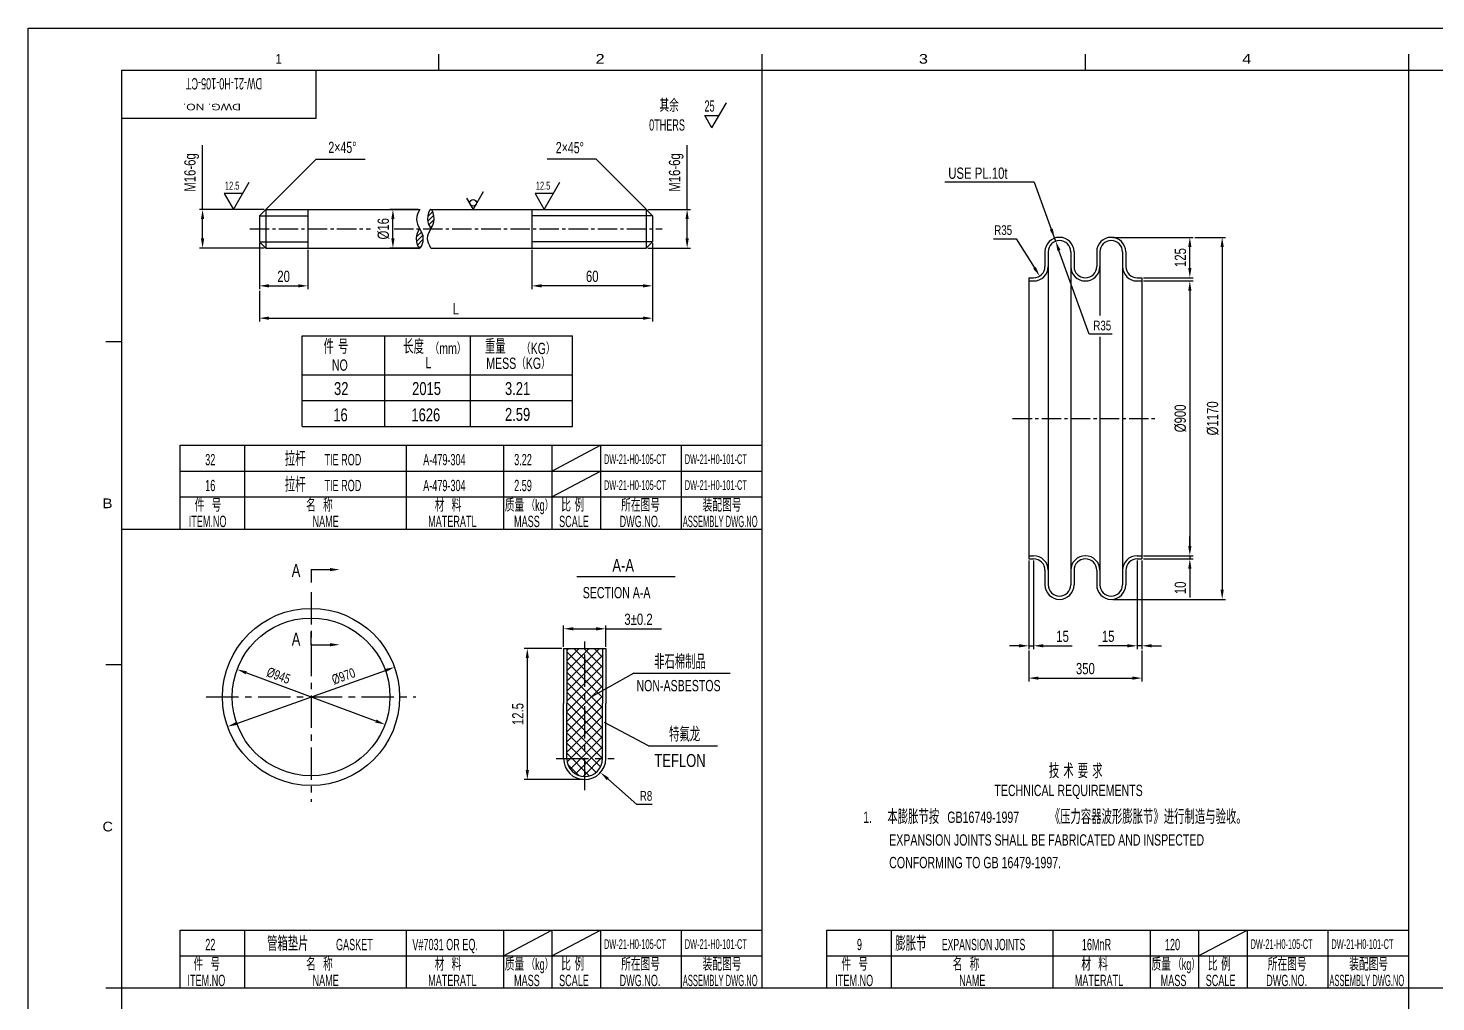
# Model space of a CAD drawing. Extents: x 0 to 840, y 0 to 594.
# Drawn here: x 0 to 435.4, y 292.8 to 594 of the extents above; entities that cross this region are included whole.
import ezdxf
from ezdxf.enums import TextEntityAlignment as Align

# ---------------------------------------------------------------- set-up
doc = ezdxf.new("R2010")
doc.units = 0
doc.header["$LTSCALE"] = 8
doc.linetypes.add('CENTER', pattern=[2, 1.25, -0.25, 0.25, -0.25])
doc.linetypes.add('CENTER2', pattern=[1.125, 0.75, -0.125, 0.125, -0.125])
doc.layers.get('0').update_dxf_attribs({"color": 2, "linetype": 'CONTINUOUS'})
doc.layers.get('DEFPOINTS').update_dxf_attribs({"linetype": 'CONTINUOUS'})
for name, color, linetype in [('3', 3, 'CENTER2'), ('CEN', 3, 'CENTER'), ('OT', 1, 'CONTINUOUS'), ('TEXT', 7, 'CONTINUOUS'), ('X4600A1$0$BORDER', 7, 'CONTINUOUS')]:
    doc.layers.add(name, color=color, linetype=linetype)
doc.styles.get("Standard").update_dxf_attribs({"font": 'JDECSTD', "width": 0.75, "bigfont": 'HZDX'})
doc.styles.add('X4600A1$0$STANDARD', font='AUCAD', dxfattribs={"width": 0.8})
doc.dimstyles.new('STANDARD$0', dxfattribs={"dimscale": 0, "dimtxt": 3.5, "dimasz": 3, "dimexe": 1, "dimexo": 0.5, "dimgap": 1, "dimtad": 1, "dimdsep": 46, "dimtxsty": 'Standard', "dimcen": 0, "dimclrd": 7, "dimclre": 7, "dimclrt": 7, "dimadec": 0, "dimazin": 0, "dimtfac": 0.714286, "dimtmove": 0, "dimatfit": 3, "dimfxl": 0, "dimtolj": 1, "dimarcsym": 0})
doc.dimstyles.new('STANDARD$3', dxfattribs={"dimscale": 0, "dimtxt": 3, "dimasz": 3, "dimexe": 1, "dimexo": 0.5, "dimgap": 1, "dimtad": 1, "dimtoh": 1, "dimdsep": 46, "dimtxsty": 'Standard', "dimcen": 0, "dimclrd": 7, "dimclre": 7, "dimclrt": 7, "dimadec": 0, "dimazin": 0, "dimtfac": 0.714286, "dimtmove": 0, "dimatfit": 0, "dimfxl": 0, "dimtolj": 1, "dimarcsym": 0})
doc.dimstyles.new('STANDARD$4', dxfattribs={"dimscale": 0, "dimtxt": 3, "dimasz": 3, "dimexe": 1, "dimexo": 0.5, "dimgap": 1, "dimtad": 1, "dimtoh": 1, "dimdsep": 46, "dimtxsty": 'Standard', "dimcen": 0, "dimclrd": 7, "dimclre": 7, "dimclrt": 7, "dimadec": 0, "dimazin": 0, "dimtfac": 0.714286, "dimtofl": 0, "dimtmove": 1, "dimatfit": 0, "dimfxl": 0, "dimtolj": 1, "dimarcsym": 0})

# ---------------------------------------------------------------- blocks, each defined once
blk = doc.blocks.new('*D16')
at = {"layer": 'DEFPOINTS', "color": 0}
for p in [(193.14, 527.44), (155.8, 525.94), (155.8, 514.28)]:
    blk.add_point(p, dxfattribs=at)
at = {"layer": 'TEXT', "color": 7, "lineweight": -2}
for p, q in [((193.14, 526.94), (193.14, 513.28)), ((155.8, 525.44), (155.8, 513.28)), ((190.14, 514.28), (158.8, 514.28))]:
    blk.add_line(p, q, dxfattribs=at)
at = {"layer": 'TEXT', "color": 7}
for points in [[(158.8, 514.78), (158.8, 513.78), (155.8, 514.28)], [(190.14, 514.78), (190.14, 513.78), (193.14, 514.28)]]:
    blk.add_solid(points, dxfattribs=at)
at = {"layer": 'TEXT', "color": 7, "insert": (174.47, 517.19), "char_height": 3.5, "attachment_point": 5}
blk.add_mtext('\\A1;60', dxfattribs=at)
blk = doc.blocks.new('*D17')
at = {"layer": 'DEFPOINTS', "color": 0}
for p in [(193.14, 527.94), (71.52, 513.28), (193.14, 504.28)]:
    blk.add_point(p, dxfattribs=at)
at = {"layer": 'TEXT', "color": 7, "lineweight": -2}
for p, q in [((193.14, 527.44), (193.14, 503.28)), ((71.52, 512.78), (71.52, 503.28)), ((74.52, 504.28), (190.14, 504.28))]:
    blk.add_line(p, q, dxfattribs=at)
at = {"layer": 'TEXT', "color": 7}
for points in [[(74.52, 504.78), (74.52, 503.78), (71.52, 504.28)], [(190.14, 504.78), (190.14, 503.78), (193.14, 504.28)]]:
    blk.add_solid(points, dxfattribs=at)
at = {"layer": 'TEXT', "color": 7, "insert": (132.33, 507.19), "char_height": 3.5, "attachment_point": 5}
blk.add_mtext('\\A1;L', dxfattribs=at)
blk = doc.blocks.new('*D18')
at = {"layer": 'DEFPOINTS', "color": 0}
for p in [(71.52, 527.94), (86.52, 525.94), (86.52, 514.28)]:
    blk.add_point(p, dxfattribs=at)
at = {"layer": 'TEXT', "color": 7, "lineweight": -2}
for p, q in [((71.52, 527.44), (71.52, 513.28)), ((86.52, 525.44), (86.52, 513.28)), ((74.52, 514.28), (83.52, 514.28))]:
    blk.add_line(p, q, dxfattribs=at)
at = {"layer": 'TEXT', "color": 7}
for points in [[(74.52, 514.78), (74.52, 513.78), (71.52, 514.28)], [(83.52, 514.78), (83.52, 513.78), (86.52, 514.28)]]:
    blk.add_solid(points, dxfattribs=at)
at = {"layer": 'TEXT', "color": 7, "insert": (79.02, 517.19), "char_height": 3.5, "attachment_point": 5}
blk.add_mtext('\\A1;20', dxfattribs=at)
blk = doc.blocks.new('*D19')
at = {"layer": 'DEFPOINTS', "color": 0}
for p in [(53.95, 537.94), (73.52, 537.94), (73.52, 525.94)]:
    blk.add_point(p, dxfattribs=at)
at = {"layer": 'TEXT', "color": 7, "lineweight": -2}
for p, q in [((53.95, 537.94), (53.95, 557.76)), ((73.02, 537.94), (52.95, 537.94)), ((53.95, 528.94), (53.95, 534.94)), ((73.02, 525.94), (52.95, 525.94))]:
    blk.add_line(p, q, dxfattribs=at)
at = {"layer": 'TEXT', "color": 7}
for points in [[(53.45, 534.94), (54.45, 534.94), (53.95, 537.94)], [(53.45, 528.94), (54.45, 528.94), (53.95, 525.94)]]:
    blk.add_solid(points, dxfattribs=at)
at = {"layer": 'TEXT', "color": 7, "insert": (50.57, 549.35), "char_height": 3.5, "attachment_point": 5, "rotation": 90}
blk.add_mtext('\\A1;M16-6g', dxfattribs=at)
blk = doc.blocks.new('*D20')
at = {"layer": 'DEFPOINTS', "color": 0}
for p in [(112.82, 537.94), (121.11, 537.94), (121.11, 525.94)]:
    blk.add_point(p, dxfattribs=at)
at = {"layer": 'TEXT', "color": 7, "lineweight": -2}
for p, q in [((120.61, 537.94), (111.82, 537.94)), ((112.82, 528.94), (112.82, 534.94)), ((120.61, 525.94), (111.82, 525.94))]:
    blk.add_line(p, q, dxfattribs=at)
at = {"layer": 'TEXT', "color": 7}
for points in [[(112.32, 534.94), (113.32, 534.94), (112.82, 537.94)], [(112.32, 528.94), (113.32, 528.94), (112.82, 525.94)]]:
    blk.add_solid(points, dxfattribs=at)
at = {"layer": 'TEXT', "color": 7, "insert": (109.9, 531.94), "char_height": 3.5, "attachment_point": 5, "rotation": 90}
blk.add_mtext('\\A1;%%C16', dxfattribs=at)
blk = doc.blocks.new('*D21')
at = {"layer": 'DEFPOINTS', "color": 0}
for p in [(172.15, 368.06), (177.04, 363.73)]:
    blk.add_point(p, dxfattribs=at)
at = {"layer": 'TEXT', "color": 7, "lineweight": -2}
for p, q in [((188.22, 353.83), (179.29, 361.74)), ((193, 353.83), (188.22, 353.83))]:
    blk.add_line(p, q, dxfattribs=at)
at = {"layer": 'TEXT', "color": 7}
blk.add_solid([(179.62, 362.11), (178.96, 361.36), (177.04, 363.73)], dxfattribs=at)
at = {"layer": 'TEXT', "color": 7, "insert": (191.11, 356.47), "char_height": 3, "attachment_point": 5}
blk.add_mtext('\\A1;R8', dxfattribs=at)
blk = doc.blocks.new('*D22')
at = {"layer": 'DEFPOINTS', "color": 0}
for p in [(178.68, 408.19), (165.61, 402.11), (178.68, 402.11)]:
    blk.add_point(p, dxfattribs=at)
at = {"layer": 'TEXT', "color": 7, "lineweight": -2}
for p, q in [((165.61, 402.61), (165.61, 409.19)), ((168.61, 408.19), (175.68, 408.19)), ((178.68, 402.61), (178.68, 409.19)), ((178.68, 408.19), (195.88, 408.19))]:
    blk.add_line(p, q, dxfattribs=at)
at = {"layer": 'TEXT', "color": 7}
for points in [[(168.61, 408.69), (168.61, 407.69), (165.61, 408.19)], [(175.68, 408.69), (175.68, 407.69), (178.68, 408.19)]]:
    blk.add_solid(points, dxfattribs=at)
at = {"layer": 'TEXT', "color": 7, "insert": (188.78, 411.11), "char_height": 3.5, "attachment_point": 5}
blk.add_mtext('\\A1;3±0.2', dxfattribs=at)
blk = doc.blocks.new('*D23')
at = {"layer": 'DEFPOINTS', "color": 0}
for p in [(191.14, 537.94), (203.82, 537.94), (191.14, 525.94)]:
    blk.add_point(p, dxfattribs=at)
at = {"layer": 'TEXT', "color": 7, "lineweight": -2}
for p, q in [((203.82, 537.94), (203.82, 557.76)), ((191.64, 537.94), (204.82, 537.94)), ((203.82, 528.94), (203.82, 534.94)), ((191.64, 525.94), (204.82, 525.94))]:
    blk.add_line(p, q, dxfattribs=at)
at = {"layer": 'TEXT', "color": 7}
for points in [[(203.32, 534.94), (204.32, 534.94), (203.82, 537.94)], [(203.32, 528.94), (204.32, 528.94), (203.82, 525.94)]]:
    blk.add_solid(points, dxfattribs=at)
at = {"layer": 'TEXT', "color": 7, "insert": (200.45, 549.35), "char_height": 3.5, "attachment_point": 5, "rotation": 90}
blk.add_mtext('\\A1;M16-6g', dxfattribs=at)
blk = doc.blocks.new('*D37')
at = {"layer": 'DEFPOINTS', "color": 0}
for p in [(113.32, 396.3), (61.68, 377.93)]:
    blk.add_point(p, dxfattribs=at)
at = {"layer": 'TEXT', "color": 7, "lineweight": -2}
blk.add_line((64.51, 378.93), (110.49, 395.29), dxfattribs=at)
at = {"layer": 'TEXT', "color": 7}
for points in [[(110.32, 395.76), (110.66, 394.82), (113.32, 396.3)], [(64.34, 379.4), (64.68, 378.46), (61.68, 377.93)]]:
    blk.add_solid(points, dxfattribs=at)
at = {"layer": 'TEXT', "color": 7, "insert": (97.55, 393.49), "char_height": 3, "attachment_point": 5, "rotation": 19.584}
blk.add_mtext('\\A1;%%c970', dxfattribs=at)
blk = doc.blocks.new('*D38')
at = {"layer": 'DEFPOINTS', "color": 0}
for p in [(64.63, 395.63), (110.37, 378.59)]:
    blk.add_point(p, dxfattribs=at)
at = {"layer": 'TEXT', "color": 7, "lineweight": -2}
blk.add_line((107.56, 379.64), (67.44, 394.58), dxfattribs=at)
at = {"layer": 'TEXT', "color": 7}
for points in [[(67.62, 395.05), (67.27, 394.11), (64.63, 395.63)], [(107.73, 380.11), (107.38, 379.17), (110.37, 378.59)]]:
    blk.add_solid(points, dxfattribs=at)
at = {"layer": 'TEXT', "color": 7, "insert": (77.43, 393.68), "char_height": 3, "attachment_point": 5, "rotation": 339.5738}
blk.add_mtext('\\A1;%%c945', dxfattribs=at)
blk = doc.blocks.new('*D48')
at = {"layer": 'DEFPOINTS', "color": 0}
for p in [(344.5, 515.78), (344.5, 430.78), (359.31, 430.78)]:
    blk.add_point(p, dxfattribs=at)
at = {"layer": 'TEXT', "color": 7, "lineweight": -2}
for p, q in [((345, 515.78), (360.31, 515.78)), ((359.31, 512.78), (359.31, 433.78)), ((345, 430.78), (360.31, 430.78))]:
    blk.add_line(p, q, dxfattribs=at)
at = {"layer": 'TEXT', "color": 7}
for points in [[(358.81, 512.78), (359.81, 512.78), (359.31, 515.78)], [(358.81, 433.78), (359.81, 433.78), (359.31, 430.78)]]:
    blk.add_solid(points, dxfattribs=at)
at = {"layer": 'TEXT', "color": 7, "insert": (356.39, 473.28), "char_height": 3.5, "attachment_point": 5, "rotation": 90}
blk.add_mtext('\\A1;%%C900', dxfattribs=at)
blk = doc.blocks.new('*D49')
at = {"layer": 'DEFPOINTS', "color": 0}
for p in [(335, 529.28), (359.31, 529.28), (344.5, 516.78)]:
    blk.add_point(p, dxfattribs=at)
at = {"layer": 'TEXT', "color": 7, "lineweight": -2}
for p, q in [((335.5, 529.28), (360.31, 529.28)), ((359.31, 519.78), (359.31, 526.28)), ((345, 516.78), (360.31, 516.78))]:
    blk.add_line(p, q, dxfattribs=at)
at = {"layer": 'TEXT', "color": 7}
for points in [[(358.81, 526.28), (359.81, 526.28), (359.31, 529.28)], [(358.81, 519.78), (359.81, 519.78), (359.31, 516.78)]]:
    blk.add_solid(points, dxfattribs=at)
at = {"layer": 'TEXT', "color": 7, "insert": (356.39, 523.03), "char_height": 3.5, "attachment_point": 5, "rotation": 90}
blk.add_mtext('\\A1;125', dxfattribs=at)
blk = doc.blocks.new('*D50')
at = {"layer": 'DEFPOINTS', "color": 0}
for p in [(360.31, 529.28), (335, 417.28), (369.31, 417.28)]:
    blk.add_point(p, dxfattribs=at)
at = {"layer": 'TEXT', "color": 7, "lineweight": -2}
for p, q in [((360.81, 529.28), (370.31, 529.28)), ((369.31, 526.28), (369.31, 420.28)), ((335.5, 417.28), (370.31, 417.28))]:
    blk.add_line(p, q, dxfattribs=at)
at = {"layer": 'TEXT', "color": 7}
for points in [[(368.81, 526.28), (369.81, 526.28), (369.31, 529.28)], [(368.81, 420.28), (369.81, 420.28), (369.31, 417.28)]]:
    blk.add_solid(points, dxfattribs=at)
at = {"layer": 'TEXT', "color": 7, "insert": (366.39, 473.28), "char_height": 3.5, "attachment_point": 5, "rotation": 90}
blk.add_mtext('\\A1;%%C1170', dxfattribs=at)
blk = doc.blocks.new('*D51')
at = {"layer": 'DEFPOINTS', "color": 0}
for p in [(309.5, 429.78), (311, 429.78), (311, 402.93)]:
    blk.add_point(p, dxfattribs=at)
at = {"layer": 'TEXT', "color": 7, "lineweight": -2}
for p, q in [((309.5, 429.28), (309.5, 401.93)), ((311, 429.28), (311, 401.93)), ((306.5, 402.93), (303.5, 402.93)), ((309.5, 402.93), (311, 402.93)), ((314, 402.93), (322.9, 402.93))]:
    blk.add_line(p, q, dxfattribs=at)
at = {"layer": 'TEXT', "color": 7}
for points in [[(306.5, 403.43), (306.5, 402.43), (309.5, 402.93)], [(314, 403.43), (314, 402.43), (311, 402.93)]]:
    blk.add_solid(points, dxfattribs=at)
at = {"layer": 'TEXT', "color": 7, "insert": (319.95, 405.85), "char_height": 3.5, "attachment_point": 5}
blk.add_mtext('\\A1;15', dxfattribs=at)
blk = doc.blocks.new('*D52')
at = {"layer": 'DEFPOINTS', "color": 0}
for p in [(343, 429.78), (344.5, 429.78), (343, 402.93)]:
    blk.add_point(p, dxfattribs=at)
at = {"layer": 'TEXT', "color": 7, "lineweight": -2}
for p, q in [((343, 429.28), (343, 401.93)), ((344.5, 429.28), (344.5, 401.93)), ((340, 402.93), (331.1, 402.93)), ((344.5, 402.93), (343, 402.93)), ((347.5, 402.93), (350.5, 402.93))]:
    blk.add_line(p, q, dxfattribs=at)
at = {"layer": 'TEXT', "color": 7}
for points in [[(340, 403.43), (340, 402.43), (343, 402.93)], [(347.5, 403.43), (347.5, 402.43), (344.5, 402.93)]]:
    blk.add_solid(points, dxfattribs=at)
at = {"layer": 'TEXT', "color": 7, "insert": (334.05, 405.85), "char_height": 3.5, "attachment_point": 5}
blk.add_mtext('\\A1;15', dxfattribs=at)
blk = doc.blocks.new('*D53')
at = {"layer": 'DEFPOINTS', "color": 0}
for p in [(309.5, 401.93), (344.5, 401.93), (344.5, 392.93)]:
    blk.add_point(p, dxfattribs=at)
at = {"layer": 'TEXT', "color": 7, "lineweight": -2}
for p, q in [((309.5, 401.43), (309.5, 391.93)), ((344.5, 401.43), (344.5, 391.93)), ((312.5, 392.93), (341.5, 392.93))]:
    blk.add_line(p, q, dxfattribs=at)
at = {"layer": 'TEXT', "color": 7}
for points in [[(312.5, 393.43), (312.5, 392.43), (309.5, 392.93)], [(341.5, 393.43), (341.5, 392.43), (344.5, 392.93)]]:
    blk.add_solid(points, dxfattribs=at)
at = {"layer": 'TEXT', "color": 7, "insert": (327, 395.85), "char_height": 3.5, "attachment_point": 5}
blk.add_mtext('\\A1;350', dxfattribs=at)
blk = doc.blocks.new('*D54')
at = {"layer": 'DEFPOINTS', "color": 0}
for p in [(311, 520.28), (312.87, 517.32)]:
    blk.add_point(p, dxfattribs=at)
at = {"layer": 'TEXT', "color": 7, "lineweight": -2}
for p, q in [((298.57, 528.86), (305.59, 528.86)), ((305.59, 528.86), (311.27, 519.86))]:
    blk.add_line(p, q, dxfattribs=at)
at = {"layer": 'TEXT', "color": 7}
blk.add_solid([(311.69, 520.13), (310.84, 519.59), (312.87, 517.32)], dxfattribs=at)
at = {"layer": 'TEXT', "color": 7, "insert": (301.58, 531.5), "char_height": 3, "attachment_point": 5}
blk.add_mtext('\\A1;R35', dxfattribs=at)
blk = doc.blocks.new('*D55')
at = {"layer": 'DEFPOINTS', "color": 0}
for p in [(317.81, 528.07), (319, 524.78)]:
    blk.add_point(p, dxfattribs=at)
at = {"layer": 'TEXT', "color": 7, "lineweight": -2}
for p, q in [((328.22, 499.33), (318.83, 525.25)), ((335.24, 499.33), (328.22, 499.33))]:
    blk.add_line(p, q, dxfattribs=at)
at = {"layer": 'TEXT', "color": 7}
blk.add_solid([(319.3, 525.42), (318.36, 525.08), (317.81, 528.07)], dxfattribs=at)
at = {"layer": 'TEXT', "color": 7, "insert": (332.23, 501.97), "char_height": 3, "attachment_point": 5}
blk.add_mtext('\\A1;R35', dxfattribs=at)
blk = doc.blocks.new('*D78')
at = {"layer": 'DEFPOINTS', "color": 0}
for p in [(165.61, 402.11), (154.39, 361.52), (172.15, 361.52)]:
    blk.add_point(p, dxfattribs=at)
at = {"layer": 'TEXT', "color": 7, "lineweight": -2}
for p, q in [((165.11, 402.11), (153.39, 402.11)), ((154.39, 399.11), (154.39, 364.52)), ((171.65, 361.52), (153.39, 361.52))]:
    blk.add_line(p, q, dxfattribs=at)
at = {"layer": 'TEXT', "color": 7}
for points in [[(153.89, 399.11), (154.89, 399.11), (154.39, 402.11)], [(153.89, 364.52), (154.89, 364.52), (154.39, 361.52)]]:
    blk.add_solid(points, dxfattribs=at)
at = {"layer": 'TEXT', "color": 7, "insert": (151.48, 381.82), "char_height": 3.5, "attachment_point": 5, "rotation": 90}
blk.add_mtext('\\A1;12.5', dxfattribs=at)
blk = doc.blocks.new('*D79')
at = {"layer": 'DEFPOINTS', "color": 0}
for p in [(344.5, 430.78), (344.5, 429.78), (359.31, 429.78)]:
    blk.add_point(p, dxfattribs=at)
at = {"layer": 'TEXT', "color": 7, "lineweight": -2}
for p, q in [((359.31, 433.78), (359.31, 436.78)), ((345, 430.78), (360.31, 430.78)), ((345, 429.78), (360.31, 429.78)), ((359.31, 430.78), (359.31, 429.78)), ((359.31, 426.78), (359.31, 417.89))]:
    blk.add_line(p, q, dxfattribs=at)
at = {"layer": 'TEXT', "color": 7}
for points in [[(358.81, 433.78), (359.81, 433.78), (359.31, 430.78)], [(358.81, 426.78), (359.81, 426.78), (359.31, 429.78)]]:
    blk.add_solid(points, dxfattribs=at)
at = {"layer": 'TEXT', "color": 7, "insert": (356.39, 420.84), "char_height": 3.5, "attachment_point": 5, "rotation": 90}
blk.add_mtext('\\A1;10', dxfattribs=at)

msp = doc.modelspace()

# ---------------------------------------------------------------- hatches: boundary and pattern name
at = {"layer": 'TEXT'}
h = msp.add_hatch(dxfattribs=at)
h.set_pattern_fill('_USER', color=256, angle=45, style=0, pattern_type=0)
h.set_pattern_definition([(45, (-4382.884, 59.7488), (-0.70710678, 0.70710678), [])])
edge = h.paths.add_edge_path()
edge.add_spline(control_points=[(121.113, 531.944), (121.613, 531.016), (122.613, 529.405), (121.113, 524.221), (119.613, 529.375), (120.613, 531.087), (121.113, 531.944)], knot_values=[6.3245553, 6.3245553, 6.3245553, 6.3245553, 9.486833, 12.6491106, 15.8113883, 18.973666, 18.973666, 18.973666, 18.973666], degree=3, periodic=0)
edge = h.paths.add_edge_path()
edge.add_spline(control_points=[(124.558, 531.944), (125.058, 532.872), (126.058, 534.482), (124.558, 539.667), (123.058, 534.513), (124.058, 532.8), (124.558, 531.944)], knot_values=[6.3245553, 6.3245553, 6.3245553, 6.3245553, 9.486833, 12.6491106, 15.8113883, 18.973666, 18.973666, 18.973666, 18.973666], degree=3, periodic=0)
h = msp.add_hatch(dxfattribs=at)
h.set_pattern_fill('ANSI37', color=256, scale=0.7, style=0)
h.set_pattern_definition([(45, (-4574.9238, -12.0319), (-1.5715448, 1.5715448), []), (135, (-4574.9238, -12.0319), (-1.5715448, -1.5715448), [])])
h.paths.add_polyline_path([(172.146, 402.112), (166.608, 402.112), (166.608, 385.086), (166.608, 368.061), (172.146, 368.061)])
h.paths.add_polyline_path([(172.146, 368.061), (177.683, 368.061), (177.683, 385.086), (177.683, 402.112), (172.146, 402.112)])
h.paths.add_polyline_path([(172.146, 368.061), (166.608, 368.061, 0.4142136), (172.146, 362.524)])
h.paths.add_polyline_path([(177.683, 368.061), (172.146, 368.061), (172.146, 362.524, 0.4142136)])

# ---------------------------------------------------------------- linework, layer by layer
for p, q in [((0, 594), (840, 594)), ((0, 0), (0, 594)), ((47, 307), (227, 307)), ((247, 307), (427, 307))]:
    msp.add_line(p, q)
at = {"ltscale": 8}
for p, q in [((84.771, 486.793), (168.36, 486.793)), ((84.771, 478.793), (168.36, 478.793))]:
    msp.add_line(p, q, dxfattribs=at)
at = {"layer": '3'}
for p, q in [((68.525, 531.944), (105.847, 531.944)), ((113.165, 531.944), (196.138, 531.944)), ((304.5, 473.284), (349.5, 473.284))]:
    msp.add_line(p, q, dxfattribs=at)
at = {"layer": 'CEN'}
for p, q in [((87.501, 419.514), (87.501, 354.709)), ((172.146, 358.225), (172.146, 405.461)), ((55.098, 387.111), (119.903, 387.111)), ((163.329, 368.061), (181.214, 368.061))]:
    msp.add_line(p, q, dxfattribs=at)
at = {"layer": 'OT'}
for p, q in [((29, 581), (825, 581)), ((29, 15), (29, 581)), ((71.525, 535.944), (73.525, 537.944)), ((71.525, 535.944), (71.525, 527.944)), ((73.525, 537.944), (121.113, 537.944)), ((73.525, 537.944), (73.525, 525.944)), ((86.525, 537.944), (86.525, 525.944)), ((124.558, 537.944), (191.138, 537.944)), ((155.799, 537.944), (155.799, 525.944)), ((193.138, 535.944), (191.138, 537.944)), ((191.138, 537.944), (191.138, 525.944)), ((193.138, 535.944), (193.138, 527.944)), ((71.525, 527.944), (73.525, 525.944)), ((193.138, 527.944), (191.138, 525.944)), ((73.525, 525.944), (121.113, 525.944)), ((124.558, 525.944), (191.138, 525.944)), ((314.5, 524.784), (314.5, 520.284)), ((315.5, 524.784), (315.5, 421.784)), ((322.5, 524.784), (322.5, 421.784)), ((323.5, 524.784), (323.5, 520.284)), ((330.5, 524.784), (330.5, 520.284)), ((331.5, 524.784), (331.5, 505.105)), ((338.5, 524.784), (338.5, 421.784)), ((339.5, 524.784), (339.5, 520.284)), ((309.5, 516.784), (311, 516.784)), ((309.5, 516.784), (309.5, 429.784)), ((309.5, 515.784), (311, 515.784)), ((343, 516.784), (344.5, 516.784)), ((343, 515.784), (344.5, 515.784)), ((344.5, 516.784), (344.5, 429.784)), ((84.771, 498.793), (168.36, 498.793)), ((84.771, 470.793), (84.771, 498.793)), ((110.354, 470.793), (110.354, 498.793)), ((136.785, 470.793), (136.785, 498.793)), ((168.36, 470.793), (168.36, 498.793)), ((331.5, 498.502), (331.5, 421.784)), ((84.771, 470.793), (168.36, 470.793)), ((47, 439), (47, 465)), ((47, 465), (227, 465)), ((67, 439), (67, 465)), ((117, 439), (117, 465)), ((147, 465), (147, 439)), ((162, 465), (162, 439)), ((177, 465), (177, 439)), ((202, 465), (202, 439)), ((309.5, 430.784), (311, 430.784)), ((309.5, 429.784), (311, 429.784)), ((343, 430.784), (344.5, 430.784)), ((343, 429.784), (344.5, 429.784)), ((87.501, 426.491), (87.501, 422.491)), ((169.674, 424.319), (200.119, 424.319)), ((314.5, 426.284), (314.5, 421.784)), ((323.5, 426.284), (323.5, 421.784)), ((330.5, 426.284), (330.5, 421.784)), ((339.5, 426.284), (339.5, 421.784)), ((87.501, 403.265), (87.501, 407.265)), ((165.608, 402.112), (178.683, 402.112)), ((165.608, 402.112), (165.608, 385.086)), ((166.608, 402.112), (166.608, 385.086)), ((177.683, 402.112), (177.683, 385.086)), ((178.683, 402.112), (178.683, 385.086)), ((187.352, 394.424), (217.169, 394.424)), ((165.608, 368.061), (165.608, 385.086)), ((166.608, 368.061), (166.608, 385.086)), ((177.683, 368.061), (177.683, 385.086)), ((178.683, 368.061), (178.683, 385.086)), ((191.845, 371.99), (213.191, 371.99)), ((47, 315), (227, 315)), ((47, 297), (47, 315)), ((67, 297), (67, 315)), ((117, 297), (117, 315)), ((147, 315), (147, 297)), ((162, 315), (162, 297)), ((177, 315), (177, 297)), ((202, 315), (202, 297)), ((247, 315), (427, 315)), ((247, 297), (247, 315)), ((267, 297), (267, 315)), ((317, 297), (317, 315)), ((347, 315), (347, 297)), ((362, 315), (362, 297)), ((377, 315), (377, 297)), ((402, 315), (402, 297))]:
    msp.add_line(p, q, dxfattribs=at)
for radius in [27.402, 24.402]:
    msp.add_circle((87.501, 387.111), radius, dxfattribs=at)
for centre, radius, start, end in [((319, 524.784), 4.5, 0, 180), ((319, 524.784), 3.5, 0, 180), ((335, 524.784), 4.5, 0, 180), ((335, 524.784), 3.5, 0, 180), ((311, 520.284), 4.5, 270, 0), ((311, 520.284), 3.5, 270, 0), ((327, 520.284), 4.5, 180, 0), ((327, 520.284), 3.5, 180, 0), ((343, 520.284), 4.5, 180, 270), ((343, 520.284), 3.5, 180, 270), ((311, 426.284), 4.5, 0, 90), ((311, 426.284), 3.5, 0, 90), ((327, 426.284), 4.5, 0, 180), ((327, 426.284), 3.5, 0, 180), ((343, 426.284), 4.5, 90, 180), ((343, 426.284), 3.5, 90, 180), ((319, 421.784), 4.5, 180, 0), ((319, 421.784), 3.5, 180, 0), ((335, 421.784), 4.5, 180, 0), ((335, 421.784), 3.5, 180, 0), ((172.146, 368.061), 6.538, 180, 0), ((172.146, 368.061), 5.538, 180, 0)]:
    msp.add_arc(centre, radius, start, end, dxfattribs=at)
at = {"layer": 'TEXT'}
for p, q in [((227, 297), (227, 581)), ((427, 15), (427, 581)), ((211.511, 563.132), (216.011, 570.926)), ((211.511, 563.132), (209.261, 567.029)), ((209.261, 567.029), (213.761, 567.029)), ((73.525, 537.944), (89.081, 553.5)), ((89.081, 553.5), (104.188, 553.5)), ((175.662, 553.42), (160.555, 553.42)), ((191.218, 537.864), (175.662, 553.42)), ((63.466, 537.944), (68.33, 546.368)), ((159.628, 537.944), (164.492, 546.368)), ((311.19, 546.347), (283.563, 546.347)), ((60.653, 542.817), (63.466, 537.944)), ((66.28, 542.817), (60.653, 542.817)), ((135.613, 541.429), (137.625, 537.944)), ((137.625, 537.944), (140.791, 543.427)), ((162.442, 542.817), (156.814, 542.817)), ((156.814, 542.817), (159.628, 537.944)), ((71.525, 535.944), (86.525, 535.944)), ((193.138, 535.944), (155.799, 535.944)), ((71.525, 527.944), (86.525, 527.944)), ((193.138, 527.944), (155.799, 527.944)), ((162, 457), (177, 465)), ((47, 457), (227, 457)), ((162, 449), (177, 457)), ((47, 449), (227, 449)), ((29, 439), (227, 439)), ((187.352, 394.424), (174.45, 387.201)), ((191.845, 371.99), (178.249, 379.156)), ((147, 307), (162, 315)), ((162, 307), (177, 315)), ((362, 307), (377, 315)), ((825, 297), (29, 297))]:
    msp.add_line(p, q, dxfattribs=at)
at = {"layer": 'TEXT', "color": 7}
for p, q in [((311.19, 546.347), (317.808, 528.074)), ((87.501, 426.491), (93.361, 426.491)), ((87.501, 403.265), (93.361, 403.265))]:
    msp.add_line(p, q, dxfattribs=at)
at = {"layer": 'TEXT'}
msp.add_circle((137.625, 539.941), 1, dxfattribs=at)
for points in [[(121.113, 537.944), (120.113, 534.944), (121.113, 531.944), (122.113, 528.944), (121.113, 525.944), (120.113, 528.944), (121.113, 531.944)], [(124.558, 525.944), (123.558, 528.944), (124.558, 531.944), (125.558, 534.944), (124.558, 537.944), (123.558, 534.944), (124.558, 531.944)]]:
    msp.add_spline(points, degree=3, dxfattribs=at)
at = {"layer": 'TEXT', "color": 7}
for points in [[(315.976, 531.665), (316.916, 532.005), (317.467, 529.015)], [(93.361, 426.991), (93.361, 425.991), (96.361, 426.491)], [(93.361, 402.765), (93.361, 403.765), (96.361, 403.265)]]:
    msp.add_solid(points, dxfattribs=at)
at = {"layer": 'X4600A1$0$BORDER', "color": 3}
for p, q in [((127, 581), (127, 586)), ((227, 581), (227, 586)), ((327, 581), (327, 586)), ((427, 581), (427, 586)), ((89, 581), (89, 566)), ((89, 566), (29, 566)), ((29, 497), (24, 497)), ((29, 397), (24, 397)), ((29, 297), (24, 297)), ((29, 297), (24, 297))]:
    msp.add_line(p, q, dxfattribs=at)

# ---------------------------------------------------------------- texts
at = {"color": 7, "width": 0.6}
msp.add_text('DW-21-H0-105-CT', height=3.5, rotation=180, dxfattribs=at).set_placement((72.366, 578.533))
at = {"color": 7}
for s, height, width, p in [('其余', 4, 0.75, (195.274, 568.099)), ('25', 3.5, 0.6, (209.196, 568.163)), ('0THERS', 3.5, 0.6, (192.065, 562.293)), ('件 号 ', 4.5, 0.75, (91.362, 493.233)), ('长度', 4.5, 0.75, (116.013, 493.233)), ('重量', 4.5, 0.75, (141.285, 493.233)), ('32', 3.5, 0.6, (54.759, 458.764)), ('拉杆', 4.5, 0.75, (79.385, 458.551)), ('TIE ROD', 3.5, 0.6, (91.659, 458.764)), ('A-479-304', 3.5, 0.6, (122.185, 458.764)), ('3.22', 3.5, 0.6, (150.328, 458.764)), ('DW-21-H0-105-CT', 3, 0.5, (178.092, 459.156)), ('DW-21-H0-101-CT', 3, 0.5, (203.092, 459.156)), ('16', 3.5, 0.6, (54.759, 450.764)), ('拉杆', 4.5, 0.75, (79.385, 450.551)), ('TIE ROD', 3.5, 0.6, (91.659, 450.764)), ('A-479-304', 3.5, 0.6, (122.185, 450.764)), ('2.59', 3.5, 0.6, (150.328, 450.764)), ('DW-21-H0-105-CT', 3, 0.5, (178.092, 451.156)), ('DW-21-H0-101-CT', 3, 0.5, (203.092, 451.156)), ('件  号', 4, 0.75, (51.524, 444.403)), ('名  称', 4, 0.75, (85.974, 444.403)), ('材  料', 4, 0.75, (125.736, 444.403)), ('质量', 4, 0.75, (147.433, 444.403)), ('（kg）', 3.5, 0.6, (154.078, 444.664)), ('比 例', 4, 0.75, (164.869, 444.403)), ('所在图号', 4, 0.75, (183.425, 444.403)), ('装配图号', 4, 0.75, (208.625, 444.403)), ('ITEM.NO', 3.5, 0.6, (49.658, 439.659)), ('NAME', 3.5, 0.6, (87.957, 439.659)), ('MATERATL', 3.5, 0.6, (123.716, 439.659)), ('MASS', 3.5, 0.6, (150.291, 439.659)), ('SCALE', 3.5, 0.6, (164.224, 439.659)), ('DWG.NO.', 3.5, 0.6, (182.935, 439.659)), ('ASSEMBLY DWG.NO', 3.5, 0.46, (202.476, 439.659)), ('SECTION A-A', 3.5, 0.7, (171.538, 417.618)), ('非石棉制品', 4.5, 0.75, (193.602, 395.721)), ('NON-ASBESTOS', 3.5, 0.7, (188.15, 388.859)), ('特氟龙', 4.5, 0.75, (198.222, 373.288)), ('技 术 要 求', 4.5, 0.75, (315.719, 361.961)), ('TECHNICAL REQUIREMENTS', 3.5, 0.7, (298.867, 356.442)), ('本膨胀节按', 4.5, 0.75, (265.743, 347.776)), ('《压力容器波形膨胀节》进行制造与验收。', 4.5, 0.75, (315.974, 347.776)), ('1.', 3.5, 0.7, (258.276, 348.134)), ('GB16749-1997', 3.5, 0.7, (284.296, 348.134)), ('EXPANSION JOINTS SHALL BE FABRICATED AND INSPECTED', 3.5, 0.7, (266.322, 341.117)), ('CONFORMING TO GB 16479-1997.', 3.5, 0.7, (266.322, 334.117)), ('管箱垫片', 4.5, 0.75, (73.882, 308.551)), ('膨胀节', 4.5, 0.75, (268.221, 308.551)), ('22', 3.5, 0.6, (54.777, 308.764)), ('GASKET', 3.5, 0.6, (95.22, 308.764)), ('V#7031 OR EQ.', 3.5, 0.6, (118.837, 308.764)), ('DW-21-H0-105-CT', 3, 0.5, (178.092, 309.156)), ('DW-21-H0-101-CT', 3, 0.5, (203.092, 309.156)), ('9', 3.5, 0.6, (256.338, 308.764)), ('EXPANSION JOINTS', 3.5, 0.57, (282.621, 308.764)), ('16MnR', 3.5, 0.6, (325.917, 308.764)), ('120', 3.5, 0.6, (351.608, 308.764)), ('DW-21-H0-105-CT', 3, 0.5, (378.092, 309.156)), ('DW-21-H0-101-CT', 3, 0.5, (403.092, 309.156)), ('件  号', 4, 0.75, (51.144, 302.403)), ('名  称', 4, 0.75, (85.974, 302.403)), ('材  料', 4, 0.75, (125.736, 302.403)), ('质量', 4, 0.75, (147.433, 302.403)), ('（kg）', 3.5, 0.6, (154.078, 302.664)), ('比 例', 4, 0.75, (164.869, 302.403)), ('所在图号', 4, 0.75, (183.425, 302.403)), ('装配图号', 4, 0.75, (208.625, 302.403)), ('件  号', 4, 0.75, (251.524, 302.403)), ('名  称', 4, 0.75, (285.974, 302.403)), ('材  料', 4, 0.75, (325.736, 302.403)), ('质量', 4, 0.75, (347.433, 302.403)), ('（kg）', 3.5, 0.6, (354.078, 302.664)), ('比 例', 4, 0.75, (364.869, 302.403)), ('所在图号', 4, 0.75, (383.425, 302.403)), ('装配图号', 4, 0.75, (408.625, 302.403)), ('ITEM.NO', 3.5, 0.6, (49.278, 297.659)), ('NAME', 3.5, 0.6, (87.957, 297.659)), ('MATERATL', 3.5, 0.6, (123.716, 297.659)), ('MASS', 3.5, 0.6, (150.291, 297.659)), ('SCALE', 3.5, 0.6, (164.224, 297.659)), ('DWG.NO.', 3.5, 0.6, (182.935, 297.659)), ('ASSEMBLY DWG.NO', 3.5, 0.46, (202.476, 297.659)), ('ITEM.NO', 3.5, 0.6, (249.658, 297.659)), ('NAME', 3.5, 0.6, (287.957, 297.659)), ('MATERATL', 3.5, 0.6, (323.716, 297.659)), ('MASS', 3.5, 0.6, (350.291, 297.659)), ('SCALE', 3.5, 0.6, (364.224, 297.659)), ('DWG.NO.', 3.5, 0.6, (382.935, 297.659)), ('ASSEMBLY DWG.NO', 3.5, 0.46, (402.476, 297.659))]:
    msp.add_text(s, height=height, dxfattribs=dict(at, width=width)).set_placement(p)
at = {"color": 7, "width": 0.7}
for s, p in [('2×45%%D', (97.201, 557.116)), ('2×45%%D', (167.542, 557.035)), ('（mm）', (129.874, 495.097)), ('（KG）', (157.79, 495.097)), ('L', (123.831, 490.508)), ('MESS（KG）', (151.629, 490.508)), ('NO', (96.408, 489.781))]:
    msp.add_text(s, height=3.5, dxfattribs=at).set_placement(p, align=Align.MIDDLE)
at = {"color": 7, "linetype": 'Continuous', "width": 0.75}
for s, p in [('32', (96.837, 482.508)), ('2015', (123.227, 482.508)), ('3.21', (151.387, 482.508)), ('16', (96.604, 474.371)), ('1626', (122.994, 474.371)), ('2.59', (151.387, 474.508))]:
    msp.add_text(s, height=4, dxfattribs=at).set_placement(p, align=Align.MIDDLE)
at = {"layer": 'TEXT', "color": 7, "width": 0.75}
for s, height, p in [('USE PL.10t', 3.5, (284.584, 547.386)), ('A-A', 4, (180.705, 425.821)), ('TEFLON', 4, (193.715, 365.454))]:
    msp.add_text(s, height=height, dxfattribs=at).set_placement(p)
at = {"layer": 'TEXT', "color": 7}
for s, height, width, p in [('12.5', 2.5, 0.6, (63.101, 545.269)), ('12.5', 2.5, 0.6, (159.262, 545.269)), ('A', 4, 0.75, (82.855, 426.242)), ('A', 4, 0.75, (82.855, 404.988))]:
    msp.add_text(s, height=height, dxfattribs=dict(at, width=width)).set_placement(p, align=Align.MIDDLE)
at = {"layer": 'X4600A1$0$BORDER', "color": 3, "style": 'X4600A1$0$STANDARD', "oblique": 0.00002}
for s, width, p, p2 in [('1', 1.194118, (76.5, 583), (78.465, 583)), ('2', 1.16, (175.5, 583), (178.306, 583)), ('3', 1.16, (275.5, 583), (278.306, 583)), ('4', 1.16, (375.5, 583), (378.306, 583)), ('B', 1.226923, (23, 445.5), (26.087, 445.5)), ('C', 1.235185, (23, 345.5), (26.227, 345.5))]:
    msp.add_text(s, height=3, dxfattribs=dict(at, width=width)).set_placement(p, p2, align=Align.FIT)
at = {"layer": 'X4600A1$0$BORDER', "color": 2, "style": 'X4600A1$0$STANDARD', "oblique": 0.00002, "width": 1.179661}
msp.add_text('DWG. NO.', height=2, rotation=180, dxfattribs=at).set_placement((65.8, 570.6), (47.839, 570.6), align=Align.FIT)

# ---------------------------------------------------------------- dimensions: what is measured, and where the dimension line sits
at = {"layer": 'TEXT'}
for base, p1, p2, text, picture, middle in [((53.945, 537.944), (73.525, 525.944), (73.525, 537.944), 'M16-6g', '*D19', (50.574, 549.353)), ((203.817, 537.944), (191.138, 525.944), (191.138, 537.944), 'M16-6g', '*D23', (200.446, 549.353)), ((112.816, 537.944), (121.113, 525.944), (121.113, 537.944), '%%C16', '*D20', (109.901, 531.944)), ((359.31, 529.284), (344.5, 516.784), (335, 529.284), '125', '*D49', (356.395, 523.034)), ((369.31, 417.284), (360.31, 529.284), (335, 417.284), '%%C1170', '*D50', (366.395, 473.284)), ((359.31, 430.784), (344.5, 515.784), (344.5, 430.784), '%%C900', '*D48', (356.395, 473.284)), ((359.31, 429.784), (344.5, 430.784), (344.5, 429.784), '10', '*D79', (356.395, 420.836)), ((154.395, 361.524), (165.608, 402.112), (172.146, 361.524), '12.5', '*D78', (151.479, 381.818))]:
    dim = msp.add_linear_dim(base=base, p1=p1, p2=p2, angle=90, text=text, dimstyle='STANDARD$0', override={"dimscale": 1}, dxfattribs=at)
    dim.commit()
    dim.dimension.update_dxf_attribs({"geometry": picture, "text_midpoint": middle})
for center, mpoint, text, picture, middle in [((311, 520.284), (312.867, 517.323), 'R35', '*D54', (305.594, 528.855)), ((319, 524.784), (317.808, 528.074), 'R35', '*D55', (328.221, 499.327)), ((172.146, 368.061), (177.04, 363.728), 'R8', '*D21', (188.223, 353.827))]:
    dim = msp.add_radius_dim(center=center, mpoint=mpoint, text=text, dimstyle='STANDARD$4', override={"dimscale": 1}, dxfattribs=at)
    dim.commit()
    dim.dimension.update_dxf_attribs({"geometry": picture, "text_midpoint": middle, "dimtype": 164})
for base, p1, p2, text, picture, middle in [((193.138, 504.278), (71.525, 513.278), (193.138, 527.944), 'L', '*D17', (132.331, 507.194)), ((86.525, 514.278), (71.525, 527.944), (86.525, 525.944), '20', '*D18', (79.025, 517.194)), ((155.799, 514.278), (193.138, 527.444), (155.799, 525.944), '60', '*D16', (174.468, 517.194)), ((311, 402.931), (309.5, 429.784), (311, 429.784), '15', '*D51', (319.948, 405.847)), ((343, 402.931), (344.5, 429.784), (343, 429.784), '15', '*D52', (334.052, 405.847)), ((178.683, 408.192), (165.608, 402.112), (178.683, 402.112), '3%%P0.2', '*D22', (188.78, 411.107)), ((344.5, 392.931), (309.5, 401.931), (344.5, 401.931), '350', '*D53', (327, 395.847))]:
    dim = msp.add_linear_dim(base=base, p1=p1, p2=p2, text=text, dimstyle='STANDARD$0', override={"dimscale": 1}, dxfattribs=at)
    dim.commit()
    dim.dimension.update_dxf_attribs({"geometry": picture, "text_midpoint": middle})
for p1, p2, text, picture, middle in [((61.684, 377.926), (113.318, 396.296), '%%c970', '*D37', (98.435, 391.001)), ((110.369, 378.595), (64.633, 395.628), '%%c945', '*D38', (76.505, 391.206))]:
    dim = msp.add_diameter_dim_2p(p1=p1, p2=p2, text=text, dimstyle='STANDARD$3', override={"dimscale": 1}, dxfattribs=at)
    dim.commit()
    dim.dimension.update_dxf_attribs({"geometry": picture, "text_midpoint": middle, "dimtype": 163})

doc.saveas('drawing.dxf')
